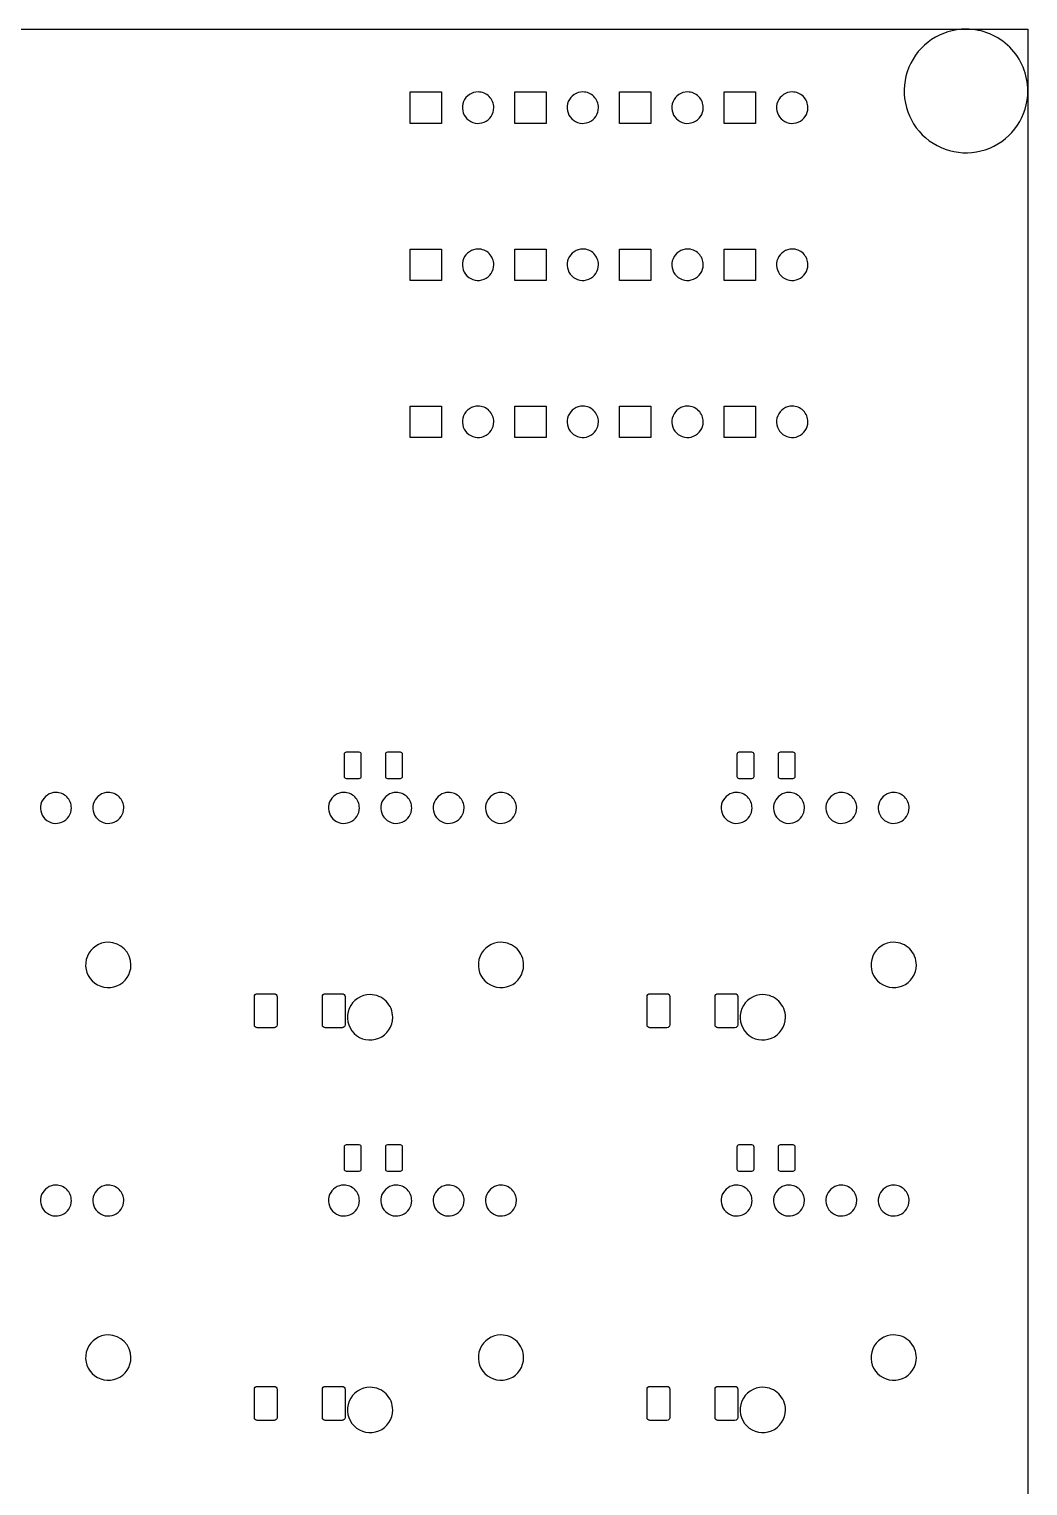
# Model space of a CAD drawing. Extents: x 0 to 449, y -141 to 0.
# Drawn here: x 400.8 to 449.3, y -70.7 to 0 of the extents above; entities that cross this region are included whole.
import ezdxf

# ---------------------------------------------------------------- set-up
doc = ezdxf.new("R2010")
doc.units = 0
doc.layers.get('0').update_dxf_attribs({"linetype": 'CONTINUOUS'})

msp = doc.modelspace()

# ---------------------------------------------------------------- linework, layer by layer
at = {"color": 7}
for p, q in [((0.024995, -0.024469), (449.28762, -0.024469)), ((446.28762, -0.024469), (446.28762, -0.024469)), ((449.28762, -0.024469), (449.28762, -133.374466)), ((419.31562, -4.596468), (419.31562, -3.07247)), ((419.31562, -3.07247), (420.83962, -3.07247)), ((420.83962, -3.07247), (420.83962, -4.596468)), ((422.617604, -3.072469), (422.617604, -3.072469)), ((424.39562, -4.596468), (424.39562, -3.07247)), ((424.39562, -3.07247), (425.91962, -3.07247)), ((425.91962, -3.07247), (425.91962, -4.596468)), ((427.697604, -3.072469), (427.697604, -3.072469)), ((429.47562, -4.596468), (429.47562, -3.07247)), ((429.47562, -3.07247), (430.99962, -3.07247)), ((430.99962, -3.07247), (430.99962, -4.596468)), ((432.777604, -3.072469), (432.777604, -3.072469)), ((434.55562, -4.596468), (434.55562, -3.07247)), ((434.55562, -3.07247), (436.07962, -3.07247)), ((436.07962, -3.07247), (436.07962, -4.596468)), ((437.857604, -3.072469), (437.857604, -3.072469)), ((420.83962, -4.596468), (419.31562, -4.596468)), ((425.91962, -4.596468), (424.39562, -4.596468)), ((430.99962, -4.596468), (429.47562, -4.596468)), ((436.07962, -4.596468), (434.55562, -4.596468)), ((419.31562, -12.216468), (419.31562, -10.69247)), ((419.31562, -10.69247), (420.83962, -10.69247)), ((420.83962, -10.69247), (420.83962, -12.216468)), ((422.617604, -10.69247), (422.617604, -10.69247)), ((424.39562, -12.216468), (424.39562, -10.69247)), ((424.39562, -10.69247), (425.91962, -10.69247)), ((425.91962, -10.69247), (425.91962, -12.216468)), ((427.697604, -10.69247), (427.697604, -10.69247)), ((429.47562, -12.216468), (429.47562, -10.69247)), ((429.47562, -10.69247), (430.99962, -10.69247)), ((430.99962, -10.69247), (430.99962, -12.216468)), ((432.777604, -10.69247), (432.777604, -10.69247)), ((434.55562, -12.216468), (434.55562, -10.69247)), ((434.55562, -10.69247), (436.07962, -10.69247)), ((436.07962, -10.69247), (436.07962, -12.216468)), ((437.857604, -10.69247), (437.857604, -10.69247)), ((420.83962, -12.216468), (419.31562, -12.216468)), ((425.91962, -12.216468), (424.39562, -12.216468)), ((430.99962, -12.216468), (429.47562, -12.216468)), ((436.07962, -12.216468), (434.55562, -12.216468)), ((419.31562, -19.836468), (419.31562, -18.31247)), ((419.31562, -18.31247), (420.83962, -18.31247)), ((420.83962, -18.31247), (420.83962, -19.836468)), ((422.617604, -18.31247), (422.617604, -18.31247)), ((424.39562, -19.836468), (424.39562, -18.31247)), ((424.39562, -18.31247), (425.91962, -18.31247)), ((425.91962, -18.31247), (425.91962, -19.836468)), ((427.697604, -18.31247), (427.697604, -18.31247)), ((429.47562, -19.836468), (429.47562, -18.31247)), ((429.47562, -18.31247), (430.99962, -18.31247)), ((430.99962, -18.31247), (430.99962, -19.836468)), ((432.777604, -18.31247), (432.777604, -18.31247)), ((434.55562, -19.836468), (434.55562, -18.31247)), ((434.55562, -18.31247), (436.07962, -18.31247)), ((436.07962, -18.31247), (436.07962, -19.836468)), ((437.857604, -18.31247), (437.857604, -18.31247)), ((420.83962, -19.836468), (419.31562, -19.836468)), ((425.91962, -19.836468), (424.39562, -19.836468)), ((430.99962, -19.836468), (429.47562, -19.836468)), ((436.07962, -19.836468), (434.55562, -19.836468)), ((416.13749, -35.193219), (416.14511, -35.154951)), ((416.13749, -36.293219), (416.13749, -35.193219)), ((416.14511, -35.154951), (416.16678, -35.122508)), ((416.16678, -35.122508), (416.19923, -35.100831)), ((416.19923, -35.100831), (416.23749, -35.093219)), ((416.23749, -35.093219), (416.83749, -35.093219)), ((416.83749, -35.093219), (416.87576, -35.100831)), ((416.87576, -35.100831), (416.90821, -35.122508)), ((416.90821, -35.122508), (416.92988, -35.154951)), ((416.92988, -35.154951), (416.93749, -35.193219)), ((416.93749, -35.193219), (416.93749, -36.293219)), ((418.1375, -35.193219), (418.14511, -35.154951)), ((418.1375, -36.293219), (418.1375, -35.193219)), ((418.14511, -35.154951), (418.16679, -35.122508)), ((418.16679, -35.122508), (418.19923, -35.100831)), ((418.19923, -35.100831), (418.2375, -35.093219)), ((418.2375, -35.093219), (418.8375, -35.093219)), ((418.8375, -35.093219), (418.87576, -35.100831)), ((418.87576, -35.100831), (418.90821, -35.122508)), ((418.90821, -35.122508), (418.92988, -35.154951)), ((418.92988, -35.154951), (418.9375, -35.193219)), ((418.9375, -35.193219), (418.9375, -36.293219)), ((435.18749, -35.193219), (435.19511, -35.154951)), ((435.18749, -36.293219), (435.18749, -35.193219)), ((435.19511, -35.154951), (435.21678, -35.122508)), ((435.21678, -35.122508), (435.24923, -35.100831)), ((435.24923, -35.100831), (435.28749, -35.093219)), ((435.28749, -35.093219), (435.88749, -35.093219)), ((435.88749, -35.093219), (435.92576, -35.100831)), ((435.92576, -35.100831), (435.95821, -35.122508)), ((435.95821, -35.122508), (435.97988, -35.154951)), ((435.97988, -35.154951), (435.98749, -35.193219)), ((435.98749, -35.193219), (435.98749, -36.293219)), ((437.1875, -35.193219), (437.19511, -35.154951)), ((437.1875, -36.293219), (437.1875, -35.193219)), ((437.19511, -35.154951), (437.21679, -35.122508)), ((437.21679, -35.122508), (437.24923, -35.100831)), ((437.24923, -35.100831), (437.2875, -35.093219)), ((437.2875, -35.093219), (437.8875, -35.093219)), ((437.8875, -35.093219), (437.92576, -35.100831)), ((437.92576, -35.100831), (437.95821, -35.122508)), ((437.95821, -35.122508), (437.97988, -35.154951)), ((437.97988, -35.154951), (437.9875, -35.193219)), ((437.9875, -35.193219), (437.9875, -36.293219)), ((416.14511, -36.331487), (416.13749, -36.293219)), ((416.16678, -36.36393), (416.14511, -36.331487)), ((416.19923, -36.385607), (416.16678, -36.36393)), ((416.23749, -36.393219), (416.19923, -36.385607)), ((416.83749, -36.393219), (416.23749, -36.393219)), ((416.87576, -36.385607), (416.83749, -36.393219)), ((416.90821, -36.36393), (416.87576, -36.385607)), ((416.92988, -36.331487), (416.90821, -36.36393)), ((416.93749, -36.293219), (416.92988, -36.331487)), ((418.14511, -36.331487), (418.1375, -36.293219)), ((418.16679, -36.36393), (418.14511, -36.331487)), ((418.19923, -36.385607), (418.16679, -36.36393)), ((418.2375, -36.393219), (418.19923, -36.385607)), ((418.8375, -36.393219), (418.2375, -36.393219)), ((418.87576, -36.385607), (418.8375, -36.393219)), ((418.90821, -36.36393), (418.87576, -36.385607)), ((418.92988, -36.331487), (418.90821, -36.36393)), ((418.9375, -36.293219), (418.92988, -36.331487)), ((435.19511, -36.331487), (435.18749, -36.293219)), ((435.21678, -36.36393), (435.19511, -36.331487)), ((435.24923, -36.385607), (435.21678, -36.36393)), ((435.28749, -36.393219), (435.24923, -36.385607)), ((435.88749, -36.393219), (435.28749, -36.393219)), ((435.92576, -36.385607), (435.88749, -36.393219)), ((435.95821, -36.36393), (435.92576, -36.385607)), ((435.97988, -36.331487), (435.95821, -36.36393)), ((435.98749, -36.293219), (435.97988, -36.331487)), ((437.19511, -36.331487), (437.1875, -36.293219)), ((437.21679, -36.36393), (437.19511, -36.331487)), ((437.24923, -36.385607), (437.21679, -36.36393)), ((437.2875, -36.393219), (437.24923, -36.385607)), ((437.8875, -36.393219), (437.2875, -36.393219)), ((437.92576, -36.385607), (437.8875, -36.393219)), ((437.95821, -36.36393), (437.92576, -36.385607)), ((437.97988, -36.331487), (437.95821, -36.36393)), ((437.9875, -36.293219), (437.97988, -36.331487)), ((402.138756, -37.05697), (402.138756, -37.05697)), ((404.678756, -37.05697), (404.678756, -37.05697)), ((416.10874, -37.05697), (416.10874, -37.05697)), ((418.64874, -37.05697), (418.64874, -37.05697)), ((421.18874, -37.05697), (421.18874, -37.05697)), ((423.72874, -37.05697), (423.72874, -37.05697)), ((435.158756, -37.05697), (435.158756, -37.05697)), ((437.698756, -37.05697), (437.698756, -37.05697)), ((440.238756, -37.05697), (440.238756, -37.05697)), ((442.778756, -37.05697), (442.778756, -37.05697)), ((404.678756, -44.32697), (404.678756, -44.32697)), ((423.72874, -44.32697), (423.72874, -44.32697)), ((442.778756, -44.32697), (442.778756, -44.32697)), ((411.76562, -46.961969), (411.77609, -46.90935)), ((411.76562, -48.336969), (411.76562, -46.961969)), ((411.77609, -46.90935), (411.80589, -46.864742)), ((411.80589, -46.864742), (411.8505, -46.834936)), ((411.8505, -46.834936), (411.90312, -46.824469)), ((411.90312, -46.824469), (412.72812, -46.824469)), ((412.72812, -46.824469), (412.78074, -46.834936)), ((412.78074, -46.834936), (412.82535, -46.864742)), ((412.82535, -46.864742), (412.85515, -46.90935)), ((412.85515, -46.90935), (412.86562, -46.961969)), ((412.86562, -46.961969), (412.86562, -48.336969)), ((415.06562, -46.961969), (415.07609, -46.90935)), ((415.06562, -48.336969), (415.06562, -46.961969)), ((415.07609, -46.90935), (415.10589, -46.864742)), ((415.10589, -46.864742), (415.1505, -46.834936)), ((415.1505, -46.834936), (415.20312, -46.824469)), ((415.20312, -46.824469), (416.02812, -46.824469)), ((416.02812, -46.824469), (416.08074, -46.834936)), ((416.08074, -46.834936), (416.12535, -46.864742)), ((416.12535, -46.864742), (416.15515, -46.90935)), ((416.15515, -46.90935), (416.16562, -46.961969)), ((416.16562, -46.961969), (416.16562, -48.336969)), ((417.378756, -46.86697), (417.378756, -46.86697)), ((430.81562, -46.961969), (430.82609, -46.90935)), ((430.81562, -48.336969), (430.81562, -46.961969)), ((430.82609, -46.90935), (430.85589, -46.864742)), ((430.85589, -46.864742), (430.9005, -46.834936)), ((430.9005, -46.834936), (430.95312, -46.824469)), ((430.95312, -46.824469), (431.77812, -46.824469)), ((431.77812, -46.824469), (431.83074, -46.834936)), ((431.83074, -46.834936), (431.87535, -46.864742)), ((431.87535, -46.864742), (431.90515, -46.90935)), ((431.90515, -46.90935), (431.91562, -46.961969)), ((431.91562, -46.961969), (431.91562, -48.336969)), ((434.11562, -46.961969), (434.12609, -46.90935)), ((434.11562, -48.336969), (434.11562, -46.961969)), ((434.12609, -46.90935), (434.15589, -46.864742)), ((434.15589, -46.864742), (434.2005, -46.834936)), ((434.2005, -46.834936), (434.25312, -46.824469)), ((434.25312, -46.824469), (435.07812, -46.824469)), ((435.07812, -46.824469), (435.13074, -46.834936)), ((435.13074, -46.834936), (435.17535, -46.864742)), ((435.17535, -46.864742), (435.20515, -46.90935)), ((435.20515, -46.90935), (435.21562, -46.961969)), ((435.21562, -46.961969), (435.21562, -48.336969)), ((436.42874, -46.86697), (436.42874, -46.86697)), ((411.77609, -48.389588), (411.76562, -48.336969)), ((411.80589, -48.434196), (411.77609, -48.389588)), ((411.8505, -48.464002), (411.80589, -48.434196)), ((411.90312, -48.474469), (411.8505, -48.464002)), ((412.72812, -48.474469), (411.90312, -48.474469)), ((412.78074, -48.464002), (412.72812, -48.474469)), ((412.82535, -48.434196), (412.78074, -48.464002)), ((412.85515, -48.389588), (412.82535, -48.434196)), ((412.86562, -48.336969), (412.85515, -48.389588)), ((415.07609, -48.389588), (415.06562, -48.336969)), ((415.10589, -48.434196), (415.07609, -48.389588)), ((415.1505, -48.464002), (415.10589, -48.434196)), ((415.20312, -48.474469), (415.1505, -48.464002)), ((416.02812, -48.474469), (415.20312, -48.474469)), ((416.08074, -48.464002), (416.02812, -48.474469)), ((416.12535, -48.434196), (416.08074, -48.464002)), ((416.15515, -48.389588), (416.12535, -48.434196)), ((416.16562, -48.336969), (416.15515, -48.389588)), ((430.82609, -48.389588), (430.81562, -48.336969)), ((430.85589, -48.434196), (430.82609, -48.389588)), ((430.9005, -48.464002), (430.85589, -48.434196)), ((430.95312, -48.474469), (430.9005, -48.464002)), ((431.77812, -48.474469), (430.95312, -48.474469)), ((431.83074, -48.464002), (431.77812, -48.474469)), ((431.87535, -48.434196), (431.83074, -48.464002)), ((431.90515, -48.389588), (431.87535, -48.434196)), ((431.91562, -48.336969), (431.90515, -48.389588)), ((434.12609, -48.389588), (434.11562, -48.336969)), ((434.15589, -48.434196), (434.12609, -48.389588)), ((434.2005, -48.464002), (434.15589, -48.434196)), ((434.25312, -48.474469), (434.2005, -48.464002)), ((435.07812, -48.474469), (434.25312, -48.474469)), ((435.13074, -48.464002), (435.07812, -48.474469)), ((435.17535, -48.434196), (435.13074, -48.464002)), ((435.20515, -48.389588), (435.17535, -48.434196)), ((435.21562, -48.336969), (435.20515, -48.389588)), ((416.13749, -54.243219), (416.14511, -54.204951)), ((416.13749, -55.343219), (416.13749, -54.243219)), ((416.14511, -54.204951), (416.16678, -54.172508)), ((416.16678, -54.172508), (416.19923, -54.150831)), ((416.19923, -54.150831), (416.23749, -54.143219)), ((416.23749, -54.143219), (416.83749, -54.143219)), ((416.83749, -54.143219), (416.87576, -54.150831)), ((416.87576, -54.150831), (416.90821, -54.172508)), ((416.90821, -54.172508), (416.92988, -54.204951)), ((416.92988, -54.204951), (416.93749, -54.243219)), ((416.93749, -54.243219), (416.93749, -55.343219)), ((418.1375, -54.243219), (418.14511, -54.204951)), ((418.1375, -55.343219), (418.1375, -54.243219)), ((418.14511, -54.204951), (418.16679, -54.172508)), ((418.16679, -54.172508), (418.19923, -54.150831)), ((418.19923, -54.150831), (418.2375, -54.143219)), ((418.2375, -54.143219), (418.8375, -54.143219)), ((418.8375, -54.143219), (418.87576, -54.150831)), ((418.87576, -54.150831), (418.90821, -54.172508)), ((418.90821, -54.172508), (418.92988, -54.204951)), ((418.92988, -54.204951), (418.9375, -54.243219)), ((418.9375, -54.243219), (418.9375, -55.343219)), ((435.18749, -54.243219), (435.19511, -54.204951)), ((435.18749, -55.343219), (435.18749, -54.243219)), ((435.19511, -54.204951), (435.21678, -54.172508)), ((435.21678, -54.172508), (435.24923, -54.150831)), ((435.24923, -54.150831), (435.28749, -54.143219)), ((435.28749, -54.143219), (435.88749, -54.143219)), ((435.88749, -54.143219), (435.92576, -54.150831)), ((435.92576, -54.150831), (435.95821, -54.172508)), ((435.95821, -54.172508), (435.97988, -54.204951)), ((435.97988, -54.204951), (435.98749, -54.243219)), ((435.98749, -54.243219), (435.98749, -55.343219)), ((437.1875, -54.243219), (437.19511, -54.204951)), ((437.1875, -55.343219), (437.1875, -54.243219)), ((437.19511, -54.204951), (437.21679, -54.172508)), ((437.21679, -54.172508), (437.24923, -54.150831)), ((437.24923, -54.150831), (437.2875, -54.143219)), ((437.2875, -54.143219), (437.8875, -54.143219)), ((437.8875, -54.143219), (437.92576, -54.150831)), ((437.92576, -54.150831), (437.95821, -54.172508)), ((437.95821, -54.172508), (437.97988, -54.204951)), ((437.97988, -54.204951), (437.9875, -54.243219)), ((437.9875, -54.243219), (437.9875, -55.343219)), ((416.14511, -55.381487), (416.13749, -55.343219)), ((416.16678, -55.41393), (416.14511, -55.381487)), ((416.19923, -55.435607), (416.16678, -55.41393)), ((416.23749, -55.443219), (416.19923, -55.435607)), ((416.83749, -55.443219), (416.23749, -55.443219)), ((416.87576, -55.435607), (416.83749, -55.443219)), ((416.90821, -55.41393), (416.87576, -55.435607)), ((416.92988, -55.381487), (416.90821, -55.41393)), ((416.93749, -55.343219), (416.92988, -55.381487)), ((418.14511, -55.381487), (418.1375, -55.343219)), ((418.16679, -55.41393), (418.14511, -55.381487)), ((418.19923, -55.435607), (418.16679, -55.41393)), ((418.2375, -55.443219), (418.19923, -55.435607)), ((418.8375, -55.443219), (418.2375, -55.443219)), ((418.87576, -55.435607), (418.8375, -55.443219)), ((418.90821, -55.41393), (418.87576, -55.435607)), ((418.92988, -55.381487), (418.90821, -55.41393)), ((418.9375, -55.343219), (418.92988, -55.381487)), ((435.19511, -55.381487), (435.18749, -55.343219)), ((435.21678, -55.41393), (435.19511, -55.381487)), ((435.24923, -55.435607), (435.21678, -55.41393)), ((435.28749, -55.443219), (435.24923, -55.435607)), ((435.88749, -55.443219), (435.28749, -55.443219)), ((435.92576, -55.435607), (435.88749, -55.443219)), ((435.95821, -55.41393), (435.92576, -55.435607)), ((435.97988, -55.381487), (435.95821, -55.41393)), ((435.98749, -55.343219), (435.97988, -55.381487)), ((437.19511, -55.381487), (437.1875, -55.343219)), ((437.21679, -55.41393), (437.19511, -55.381487)), ((437.24923, -55.435607), (437.21679, -55.41393)), ((437.2875, -55.443219), (437.24923, -55.435607)), ((437.8875, -55.443219), (437.2875, -55.443219)), ((437.92576, -55.435607), (437.8875, -55.443219)), ((437.95821, -55.41393), (437.92576, -55.435607)), ((437.97988, -55.381487), (437.95821, -55.41393)), ((437.9875, -55.343219), (437.97988, -55.381487)), ((402.138756, -56.10697), (402.138756, -56.10697)), ((404.678756, -56.10697), (404.678756, -56.10697)), ((416.10874, -56.10697), (416.10874, -56.10697)), ((418.64874, -56.10697), (418.64874, -56.10697)), ((421.18874, -56.10697), (421.18874, -56.10697)), ((423.72874, -56.10697), (423.72874, -56.10697)), ((435.158756, -56.10697), (435.158756, -56.10697)), ((437.698756, -56.10697), (437.698756, -56.10697)), ((440.238756, -56.10697), (440.238756, -56.10697)), ((442.778756, -56.10697), (442.778756, -56.10697)), ((404.678756, -63.376966), (404.678756, -63.376966)), ((423.72874, -63.376966), (423.72874, -63.376966)), ((442.778756, -63.376966), (442.778756, -63.376966)), ((411.76562, -66.011969), (411.77609, -65.95935)), ((411.76562, -67.386969), (411.76562, -66.011969)), ((411.77609, -65.95935), (411.80589, -65.914742)), ((411.80589, -65.914742), (411.8505, -65.884936)), ((411.8505, -65.884936), (411.90312, -65.874469)), ((411.90312, -65.874469), (412.72812, -65.874469)), ((412.72812, -65.874469), (412.78074, -65.884936)), ((412.78074, -65.884936), (412.82535, -65.914742)), ((412.82535, -65.914742), (412.85515, -65.95935)), ((412.85515, -65.95935), (412.86562, -66.011969)), ((412.86562, -66.011969), (412.86562, -67.386969)), ((415.06562, -66.011969), (415.07609, -65.95935)), ((415.06562, -67.386969), (415.06562, -66.011969)), ((415.07609, -65.95935), (415.10589, -65.914742)), ((415.10589, -65.914742), (415.1505, -65.884936)), ((415.1505, -65.884936), (415.20312, -65.874469)), ((415.20312, -65.874469), (416.02812, -65.874469)), ((416.02812, -65.874469), (416.08074, -65.884936)), ((416.08074, -65.884936), (416.12535, -65.914742)), ((416.12535, -65.914742), (416.15515, -65.95935)), ((416.15515, -65.95935), (416.16562, -66.011969)), ((416.16562, -66.011969), (416.16562, -67.386969)), ((417.378756, -65.916966), (417.378756, -65.916966)), ((430.81562, -66.011969), (430.82609, -65.95935)), ((430.81562, -67.386969), (430.81562, -66.011969)), ((430.82609, -65.95935), (430.85589, -65.914742)), ((430.85589, -65.914742), (430.9005, -65.884936)), ((430.9005, -65.884936), (430.95312, -65.874469)), ((430.95312, -65.874469), (431.77812, -65.874469)), ((431.77812, -65.874469), (431.83074, -65.884936)), ((431.83074, -65.884936), (431.87535, -65.914742)), ((431.87535, -65.914742), (431.90515, -65.95935)), ((431.90515, -65.95935), (431.91562, -66.011969)), ((431.91562, -66.011969), (431.91562, -67.386969)), ((434.11562, -66.011969), (434.12609, -65.95935)), ((434.11562, -67.386969), (434.11562, -66.011969)), ((434.12609, -65.95935), (434.15589, -65.914742)), ((434.15589, -65.914742), (434.2005, -65.884936)), ((434.2005, -65.884936), (434.25312, -65.874469)), ((434.25312, -65.874469), (435.07812, -65.874469)), ((435.07812, -65.874469), (435.13074, -65.884936)), ((435.13074, -65.884936), (435.17535, -65.914742)), ((435.17535, -65.914742), (435.20515, -65.95935)), ((435.20515, -65.95935), (435.21562, -66.011969)), ((435.21562, -66.011969), (435.21562, -67.386969)), ((436.42874, -65.916966), (436.42874, -65.916966)), ((411.77609, -67.439588), (411.76562, -67.386969)), ((411.80589, -67.484196), (411.77609, -67.439588)), ((411.8505, -67.514002), (411.80589, -67.484196)), ((411.90312, -67.524469), (411.8505, -67.514002)), ((412.72812, -67.524469), (411.90312, -67.524469)), ((412.78074, -67.514002), (412.72812, -67.524469)), ((412.82535, -67.484196), (412.78074, -67.514002)), ((412.85515, -67.439588), (412.82535, -67.484196)), ((412.86562, -67.386969), (412.85515, -67.439588)), ((415.07609, -67.439588), (415.06562, -67.386969)), ((415.10589, -67.484196), (415.07609, -67.439588)), ((415.1505, -67.514002), (415.10589, -67.484196)), ((415.20312, -67.524469), (415.1505, -67.514002)), ((416.02812, -67.524469), (415.20312, -67.524469)), ((416.08074, -67.514002), (416.02812, -67.524469)), ((416.12535, -67.484196), (416.08074, -67.514002)), ((416.15515, -67.439588), (416.12535, -67.484196)), ((416.16562, -67.386969), (416.15515, -67.439588)), ((430.82609, -67.439588), (430.81562, -67.386969)), ((430.85589, -67.484196), (430.82609, -67.439588)), ((430.9005, -67.514002), (430.85589, -67.484196)), ((430.95312, -67.524469), (430.9005, -67.514002)), ((431.77812, -67.524469), (430.95312, -67.524469)), ((431.83074, -67.514002), (431.77812, -67.524469)), ((431.87535, -67.484196), (431.83074, -67.514002)), ((431.90515, -67.439588), (431.87535, -67.484196)), ((431.91562, -67.386969), (431.90515, -67.439588)), ((434.12609, -67.439588), (434.11562, -67.386969)), ((434.15589, -67.484196), (434.12609, -67.439588)), ((434.2005, -67.514002), (434.15589, -67.484196)), ((434.25312, -67.524469), (434.2005, -67.514002)), ((435.07812, -67.524469), (434.25312, -67.524469)), ((435.13074, -67.514002), (435.07812, -67.524469)), ((435.17535, -67.484196), (435.13074, -67.514002)), ((435.20515, -67.439588), (435.17535, -67.484196)), ((435.21562, -67.386969), (435.20515, -67.439588))]:
    msp.add_line(p, q, dxfattribs=at)
for points in [[(446.28762, -0.024469), (445.074233, -0.024469), (443.980324, -0.755395), (443.515981, -1.876418)], [(448.40894, -0.903148), (447.846331, -0.340539), (447.083269, -0.024469), (446.28762, -0.024469)], [(449.28762, -3.024469), (449.28762, -2.228819), (448.971549, -1.465757), (448.40894, -0.903148)], [(443.515981, -1.876418), (443.051638, -2.997441), (443.308306, -4.287795), (444.1663, -5.145789)], [(422.617604, -3.072469), (422.309404, -3.072469), (422.031551, -3.258124), (421.913608, -3.542864)], [(423.156419, -3.295653), (423.013517, -3.15275), (422.819699, -3.072469), (422.617604, -3.072469)], [(423.379604, -3.834469), (423.379604, -3.632374), (423.299322, -3.438556), (423.156419, -3.295653)], [(427.697604, -3.072469), (427.389404, -3.072469), (427.111551, -3.258124), (426.993608, -3.542864)], [(428.236419, -3.295653), (428.093517, -3.15275), (427.899699, -3.072469), (427.697604, -3.072469)], [(428.459604, -3.834469), (428.459604, -3.632374), (428.379322, -3.438556), (428.236419, -3.295653)], [(432.777604, -3.072469), (432.469404, -3.072469), (432.191551, -3.258124), (432.073608, -3.542864)], [(433.316419, -3.295653), (433.173517, -3.15275), (432.979699, -3.072469), (432.777604, -3.072469)], [(433.539604, -3.834469), (433.539604, -3.632374), (433.459322, -3.438556), (433.316419, -3.295653)], [(437.857604, -3.072469), (437.549404, -3.072469), (437.271551, -3.258124), (437.153608, -3.542864)], [(438.396419, -3.295653), (438.253517, -3.15275), (438.059699, -3.072469), (437.857604, -3.072469)], [(438.619604, -3.834469), (438.619604, -3.632374), (438.539322, -3.438556), (438.396419, -3.295653)], [(447.43567, -5.796107), (448.556693, -5.331764), (449.28762, -4.237855), (449.28762, -3.024469)], [(421.913608, -3.542864), (421.795665, -3.827604), (421.860858, -4.155353), (422.078789, -4.373284)], [(422.909209, -4.538465), (423.193949, -4.420522), (423.379604, -4.142669), (423.379604, -3.834469)], [(426.993608, -3.542864), (426.875665, -3.827604), (426.940858, -4.155353), (427.158789, -4.373284)], [(427.989209, -4.538465), (428.273949, -4.420522), (428.459604, -4.142669), (428.459604, -3.834469)], [(432.073608, -3.542864), (431.955665, -3.827604), (432.020858, -4.155353), (432.238789, -4.373284)], [(433.069209, -4.538465), (433.353949, -4.420522), (433.539604, -4.142669), (433.539604, -3.834469)], [(437.153608, -3.542864), (437.035665, -3.827604), (437.100858, -4.155353), (437.318789, -4.373284)], [(438.149209, -4.538465), (438.433949, -4.420522), (438.619604, -4.142669), (438.619604, -3.834469)], [(422.078789, -4.373284), (422.296719, -4.591214), (422.624469, -4.656408), (422.909209, -4.538465)], [(427.158789, -4.373284), (427.376719, -4.591214), (427.704469, -4.656408), (427.989209, -4.538465)], [(432.238789, -4.373284), (432.456719, -4.591214), (432.784469, -4.656408), (433.069209, -4.538465)], [(437.318789, -4.373284), (437.536719, -4.591214), (437.864469, -4.656408), (438.149209, -4.538465)], [(444.1663, -5.145789), (445.024294, -6.003783), (446.314647, -6.26045), (447.43567, -5.796107)], [(421.913608, -11.162865), (421.795665, -11.447605), (421.860858, -11.775354), (422.078789, -11.993285)], [(422.617604, -10.69247), (422.309404, -10.69247), (422.031551, -10.878125), (421.913608, -11.162865)], [(423.156419, -10.915654), (423.013517, -10.772751), (422.819699, -10.69247), (422.617604, -10.69247)], [(423.379604, -11.45447), (423.379604, -11.252375), (423.299322, -11.058557), (423.156419, -10.915654)], [(426.993608, -11.162865), (426.875665, -11.447605), (426.940858, -11.775354), (427.158789, -11.993285)], [(427.697604, -10.69247), (427.389404, -10.69247), (427.111551, -10.878125), (426.993608, -11.162865)], [(428.236419, -10.915654), (428.093517, -10.772751), (427.899699, -10.69247), (427.697604, -10.69247)], [(428.459604, -11.45447), (428.459604, -11.252375), (428.379322, -11.058557), (428.236419, -10.915654)], [(432.073608, -11.162865), (431.955665, -11.447605), (432.020858, -11.775354), (432.238789, -11.993285)], [(432.777604, -10.69247), (432.469404, -10.69247), (432.191551, -10.878125), (432.073608, -11.162865)], [(433.316419, -10.915654), (433.173517, -10.772751), (432.979699, -10.69247), (432.777604, -10.69247)], [(433.539604, -11.45447), (433.539604, -11.252375), (433.459322, -11.058557), (433.316419, -10.915654)], [(437.153608, -11.162865), (437.035665, -11.447605), (437.100858, -11.775354), (437.318789, -11.993285)], [(437.857604, -10.69247), (437.549404, -10.69247), (437.271551, -10.878125), (437.153608, -11.162865)], [(438.396419, -10.915654), (438.253517, -10.772751), (438.059699, -10.69247), (437.857604, -10.69247)], [(438.619604, -11.45447), (438.619604, -11.252375), (438.539322, -11.058557), (438.396419, -10.915654)], [(422.078789, -11.993285), (422.296719, -12.211215), (422.624469, -12.276409), (422.909209, -12.158466)], [(422.909209, -12.158466), (423.193949, -12.040523), (423.379604, -11.76267), (423.379604, -11.45447)], [(427.158789, -11.993285), (427.376719, -12.211215), (427.704469, -12.276409), (427.989209, -12.158466)], [(427.989209, -12.158466), (428.273949, -12.040523), (428.459604, -11.76267), (428.459604, -11.45447)], [(432.238789, -11.993285), (432.456719, -12.211215), (432.784469, -12.276409), (433.069209, -12.158466)], [(433.069209, -12.158466), (433.353949, -12.040523), (433.539604, -11.76267), (433.539604, -11.45447)], [(437.318789, -11.993285), (437.536719, -12.211215), (437.864469, -12.276409), (438.149209, -12.158466)], [(438.149209, -12.158466), (438.433949, -12.040523), (438.619604, -11.76267), (438.619604, -11.45447)], [(422.617604, -18.31247), (422.309404, -18.31247), (422.031551, -18.498125), (421.913608, -18.782865)], [(423.156419, -18.535654), (423.013517, -18.392751), (422.819699, -18.31247), (422.617604, -18.31247)], [(427.697604, -18.31247), (427.389404, -18.31247), (427.111551, -18.498125), (426.993608, -18.782865)], [(428.236419, -18.535654), (428.093517, -18.392751), (427.899699, -18.31247), (427.697604, -18.31247)], [(432.777604, -18.31247), (432.469404, -18.31247), (432.191551, -18.498125), (432.073608, -18.782865)], [(433.316419, -18.535654), (433.173517, -18.392751), (432.979699, -18.31247), (432.777604, -18.31247)], [(437.857604, -18.31247), (437.549404, -18.31247), (437.271551, -18.498125), (437.153608, -18.782865)], [(438.396419, -18.535654), (438.253517, -18.392751), (438.059699, -18.31247), (437.857604, -18.31247)], [(421.913608, -18.782865), (421.795665, -19.067605), (421.860858, -19.395354), (422.078789, -19.613285)], [(422.909209, -19.778466), (423.193949, -19.660523), (423.379604, -19.38267), (423.379604, -19.07447)], [(423.379604, -19.07447), (423.379604, -18.872375), (423.299322, -18.678557), (423.156419, -18.535654)], [(426.993608, -18.782865), (426.875665, -19.067605), (426.940858, -19.395354), (427.158789, -19.613285)], [(427.989209, -19.778466), (428.273949, -19.660523), (428.459604, -19.38267), (428.459604, -19.07447)], [(428.459604, -19.07447), (428.459604, -18.872375), (428.379322, -18.678557), (428.236419, -18.535654)], [(432.073608, -18.782865), (431.955665, -19.067605), (432.020858, -19.395354), (432.238789, -19.613285)], [(433.069209, -19.778466), (433.353949, -19.660523), (433.539604, -19.38267), (433.539604, -19.07447)], [(433.539604, -19.07447), (433.539604, -18.872375), (433.459322, -18.678557), (433.316419, -18.535654)], [(437.153608, -18.782865), (437.035665, -19.067605), (437.100858, -19.395354), (437.318789, -19.613285)], [(438.149209, -19.778466), (438.433949, -19.660523), (438.619604, -19.38267), (438.619604, -19.07447)], [(438.619604, -19.07447), (438.619604, -18.872375), (438.539322, -18.678557), (438.396419, -18.535654)], [(422.078789, -19.613285), (422.296719, -19.831215), (422.624469, -19.896409), (422.909209, -19.778466)], [(427.158789, -19.613285), (427.376719, -19.831215), (427.704469, -19.896409), (427.989209, -19.778466)], [(432.238789, -19.613285), (432.456719, -19.831215), (432.784469, -19.896409), (433.069209, -19.778466)], [(437.318789, -19.613285), (437.536719, -19.831215), (437.864469, -19.896409), (438.149209, -19.778466)], [(402.138756, -37.05697), (401.835409, -37.05697), (401.561932, -37.239701), (401.445846, -37.519957)], [(402.669086, -37.276639), (402.528434, -37.135987), (402.337668, -37.05697), (402.138756, -37.05697)], [(402.888756, -37.80697), (402.888756, -37.608057), (402.809738, -37.417292), (402.669086, -37.276639)], [(404.678756, -37.05697), (404.375409, -37.05697), (404.101932, -37.239701), (403.985846, -37.519957)], [(405.209086, -37.276639), (405.068434, -37.135987), (404.877668, -37.05697), (404.678756, -37.05697)], [(405.428756, -37.80697), (405.428756, -37.608057), (405.349738, -37.417292), (405.209086, -37.276639)], [(416.10874, -37.05697), (415.805393, -37.05697), (415.531916, -37.239701), (415.41583, -37.519957)], [(416.63907, -37.276639), (416.498418, -37.135987), (416.307652, -37.05697), (416.10874, -37.05697)], [(416.85874, -37.80697), (416.85874, -37.608057), (416.779722, -37.417292), (416.63907, -37.276639)], [(418.64874, -37.05697), (418.345393, -37.05697), (418.071916, -37.239701), (417.95583, -37.519957)], [(419.17907, -37.276639), (419.038418, -37.135987), (418.847652, -37.05697), (418.64874, -37.05697)], [(419.39874, -37.80697), (419.39874, -37.608057), (419.319722, -37.417292), (419.17907, -37.276639)], [(421.18874, -37.05697), (420.885393, -37.05697), (420.611916, -37.239701), (420.49583, -37.519957)], [(421.71907, -37.276639), (421.578418, -37.135987), (421.387652, -37.05697), (421.18874, -37.05697)], [(421.93874, -37.80697), (421.93874, -37.608057), (421.859722, -37.417292), (421.71907, -37.276639)], [(423.72874, -37.05697), (423.425393, -37.05697), (423.151916, -37.239701), (423.03583, -37.519957)], [(424.25907, -37.276639), (424.118418, -37.135987), (423.927652, -37.05697), (423.72874, -37.05697)], [(424.47874, -37.80697), (424.47874, -37.608057), (424.399722, -37.417292), (424.25907, -37.276639)], [(435.158756, -37.05697), (434.855409, -37.05697), (434.581932, -37.239701), (434.465846, -37.519957)], [(435.689086, -37.276639), (435.548434, -37.135987), (435.357668, -37.05697), (435.158756, -37.05697)], [(435.908756, -37.80697), (435.908756, -37.608057), (435.829738, -37.417292), (435.689086, -37.276639)], [(437.698756, -37.05697), (437.395409, -37.05697), (437.121932, -37.239701), (437.005846, -37.519957)], [(438.229086, -37.276639), (438.088434, -37.135987), (437.897668, -37.05697), (437.698756, -37.05697)], [(438.448756, -37.80697), (438.448756, -37.608057), (438.369738, -37.417292), (438.229086, -37.276639)], [(440.238756, -37.05697), (439.935409, -37.05697), (439.661932, -37.239701), (439.545846, -37.519957)], [(440.769086, -37.276639), (440.628434, -37.135987), (440.437668, -37.05697), (440.238756, -37.05697)], [(440.988756, -37.80697), (440.988756, -37.608057), (440.909738, -37.417292), (440.769086, -37.276639)], [(442.778756, -37.05697), (442.475409, -37.05697), (442.201932, -37.239701), (442.085846, -37.519957)], [(443.309086, -37.276639), (443.168434, -37.135987), (442.977668, -37.05697), (442.778756, -37.05697)], [(443.528756, -37.80697), (443.528756, -37.608057), (443.449738, -37.417292), (443.309086, -37.276639)], [(401.445846, -37.519957), (401.329761, -37.800213), (401.393927, -38.122801), (401.608426, -38.3373)], [(402.425769, -38.499879), (402.706024, -38.383793), (402.888756, -38.110316), (402.888756, -37.80697)], [(403.985846, -37.519957), (403.869761, -37.800213), (403.933927, -38.122801), (404.148426, -38.3373)], [(404.965769, -38.499879), (405.246024, -38.383793), (405.428756, -38.110316), (405.428756, -37.80697)], [(415.41583, -37.519957), (415.299745, -37.800213), (415.363911, -38.122801), (415.57841, -38.3373)], [(416.395753, -38.499879), (416.676008, -38.383793), (416.85874, -38.110316), (416.85874, -37.80697)], [(417.95583, -37.519957), (417.839745, -37.800213), (417.903911, -38.122801), (418.11841, -38.3373)], [(418.935753, -38.499879), (419.216008, -38.383793), (419.39874, -38.110316), (419.39874, -37.80697)], [(420.49583, -37.519957), (420.379745, -37.800213), (420.443911, -38.122801), (420.65841, -38.3373)], [(421.475753, -38.499879), (421.756008, -38.383793), (421.93874, -38.110316), (421.93874, -37.80697)], [(423.03583, -37.519957), (422.919745, -37.800213), (422.983911, -38.122801), (423.19841, -38.3373)], [(424.015753, -38.499879), (424.296008, -38.383793), (424.47874, -38.110316), (424.47874, -37.80697)], [(434.465846, -37.519957), (434.349761, -37.800213), (434.413927, -38.122801), (434.628426, -38.3373)], [(435.445769, -38.499879), (435.726024, -38.383793), (435.908756, -38.110316), (435.908756, -37.80697)], [(437.005846, -37.519957), (436.889761, -37.800213), (436.953927, -38.122801), (437.168426, -38.3373)], [(437.985769, -38.499879), (438.266024, -38.383793), (438.448756, -38.110316), (438.448756, -37.80697)], [(439.545846, -37.519957), (439.429761, -37.800213), (439.493927, -38.122801), (439.708426, -38.3373)], [(440.525769, -38.499879), (440.806024, -38.383793), (440.988756, -38.110316), (440.988756, -37.80697)], [(442.085846, -37.519957), (441.969761, -37.800213), (442.033927, -38.122801), (442.248426, -38.3373)], [(443.065769, -38.499879), (443.346024, -38.383793), (443.528756, -38.110316), (443.528756, -37.80697)], [(401.608426, -38.3373), (401.822924, -38.551798), (402.145513, -38.615965), (402.425769, -38.499879)], [(404.148426, -38.3373), (404.362924, -38.551798), (404.685513, -38.615965), (404.965769, -38.499879)], [(415.57841, -38.3373), (415.792908, -38.551798), (416.115497, -38.615965), (416.395753, -38.499879)], [(418.11841, -38.3373), (418.332908, -38.551798), (418.655497, -38.615965), (418.935753, -38.499879)], [(420.65841, -38.3373), (420.872908, -38.551798), (421.195497, -38.615965), (421.475753, -38.499879)], [(423.19841, -38.3373), (423.412908, -38.551798), (423.735497, -38.615965), (424.015753, -38.499879)], [(434.628426, -38.3373), (434.842924, -38.551798), (435.165513, -38.615965), (435.445769, -38.499879)], [(437.168426, -38.3373), (437.382924, -38.551798), (437.705513, -38.615965), (437.985769, -38.499879)], [(439.708426, -38.3373), (439.922924, -38.551798), (440.245513, -38.615965), (440.525769, -38.499879)], [(442.248426, -38.3373), (442.462924, -38.551798), (442.785513, -38.615965), (443.065769, -38.499879)], [(404.678756, -44.32697), (404.233848, -44.32697), (403.832748, -44.594976), (403.662489, -45.006018)], [(405.778756, -45.42697), (405.778756, -44.819456), (405.286269, -44.32697), (404.678756, -44.32697)], [(423.72874, -44.32697), (423.283832, -44.32697), (422.882732, -44.594976), (422.712473, -45.006018)], [(424.506557, -44.649152), (424.300267, -44.442862), (424.020478, -44.32697), (423.72874, -44.32697)], [(442.778756, -44.32697), (442.333848, -44.32697), (441.932748, -44.594976), (441.762489, -45.006018)], [(443.556573, -44.649152), (443.350283, -44.442862), (443.070494, -44.32697), (442.778756, -44.32697)], [(403.662489, -45.006018), (403.492229, -45.41706), (403.586341, -45.890189), (403.900939, -46.204787)], [(422.712473, -45.006018), (422.542213, -45.41706), (422.636325, -45.890189), (422.950923, -46.204787)], [(424.82874, -45.42697), (424.82874, -45.135231), (424.712847, -44.855442), (424.506557, -44.649152)], [(441.762489, -45.006018), (441.592229, -45.41706), (441.686341, -45.890189), (442.000939, -46.204787)], [(443.878756, -45.42697), (443.878756, -45.135231), (443.762863, -44.855442), (443.556573, -44.649152)], [(405.099708, -46.443237), (405.51075, -46.272978), (405.778756, -45.871878), (405.778756, -45.42697)], [(424.149692, -46.443237), (424.560734, -46.272978), (424.82874, -45.871878), (424.82874, -45.42697)], [(443.199708, -46.443237), (443.61075, -46.272978), (443.878756, -45.871878), (443.878756, -45.42697)], [(403.900939, -46.204787), (404.215536, -46.519385), (404.688666, -46.613496), (405.099708, -46.443237)], [(422.950923, -46.204787), (423.26552, -46.519385), (423.73865, -46.613496), (424.149692, -46.443237)], [(442.000939, -46.204787), (442.315536, -46.519385), (442.788666, -46.613496), (443.199708, -46.443237)], [(417.378756, -46.86697), (416.933848, -46.86697), (416.532748, -47.134976), (416.362489, -47.546018)], [(418.156573, -47.189152), (417.950283, -46.982862), (417.670494, -46.86697), (417.378756, -46.86697)], [(418.478756, -47.96697), (418.478756, -47.675231), (418.362863, -47.395442), (418.156573, -47.189152)], [(436.42874, -46.86697), (435.983832, -46.86697), (435.582732, -47.134976), (435.412473, -47.546018)], [(437.206557, -47.189152), (437.000267, -46.982862), (436.720478, -46.86697), (436.42874, -46.86697)], [(437.52874, -47.96697), (437.52874, -47.675231), (437.412847, -47.395442), (437.206557, -47.189152)], [(416.362489, -47.546018), (416.192229, -47.95706), (416.286341, -48.430189), (416.600939, -48.744787)], [(417.799708, -48.983237), (418.21075, -48.812978), (418.478756, -48.411878), (418.478756, -47.96697)], [(435.412473, -47.546018), (435.242213, -47.95706), (435.336325, -48.430189), (435.650923, -48.744787)], [(436.849692, -48.983237), (437.260734, -48.812978), (437.52874, -48.411878), (437.52874, -47.96697)], [(416.600939, -48.744787), (416.915536, -49.059385), (417.388666, -49.153496), (417.799708, -48.983237)], [(435.650923, -48.744787), (435.96552, -49.059385), (436.43865, -49.153496), (436.849692, -48.983237)], [(402.138756, -56.10697), (401.835409, -56.10697), (401.561932, -56.289701), (401.445846, -56.569957)], [(402.669086, -56.326639), (402.528434, -56.185987), (402.337668, -56.10697), (402.138756, -56.10697)], [(402.888756, -56.85697), (402.888756, -56.658057), (402.809738, -56.467292), (402.669086, -56.326639)], [(404.678756, -56.10697), (404.375409, -56.10697), (404.101932, -56.289701), (403.985846, -56.569957)], [(405.209086, -56.326639), (405.068434, -56.185987), (404.877668, -56.10697), (404.678756, -56.10697)], [(405.428756, -56.85697), (405.428756, -56.658057), (405.349738, -56.467292), (405.209086, -56.326639)], [(416.10874, -56.10697), (415.805393, -56.10697), (415.531916, -56.289701), (415.41583, -56.569957)], [(416.63907, -56.326639), (416.498418, -56.185987), (416.307652, -56.10697), (416.10874, -56.10697)], [(416.85874, -56.85697), (416.85874, -56.658057), (416.779722, -56.467292), (416.63907, -56.326639)], [(418.64874, -56.10697), (418.345393, -56.10697), (418.071916, -56.289701), (417.95583, -56.569957)], [(419.17907, -56.326639), (419.038418, -56.185987), (418.847652, -56.10697), (418.64874, -56.10697)], [(419.39874, -56.85697), (419.39874, -56.658057), (419.319722, -56.467292), (419.17907, -56.326639)], [(421.18874, -56.10697), (420.885393, -56.10697), (420.611916, -56.289701), (420.49583, -56.569957)], [(421.71907, -56.326639), (421.578418, -56.185987), (421.387652, -56.10697), (421.18874, -56.10697)], [(421.93874, -56.85697), (421.93874, -56.658057), (421.859722, -56.467292), (421.71907, -56.326639)], [(423.72874, -56.10697), (423.425393, -56.10697), (423.151916, -56.289701), (423.03583, -56.569957)], [(424.25907, -56.326639), (424.118418, -56.185987), (423.927652, -56.10697), (423.72874, -56.10697)], [(424.47874, -56.85697), (424.47874, -56.658057), (424.399722, -56.467292), (424.25907, -56.326639)], [(435.158756, -56.10697), (434.855409, -56.10697), (434.581932, -56.289701), (434.465846, -56.569957)], [(435.689086, -56.326639), (435.548434, -56.185987), (435.357668, -56.10697), (435.158756, -56.10697)], [(435.908756, -56.85697), (435.908756, -56.658057), (435.829738, -56.467292), (435.689086, -56.326639)], [(437.698756, -56.10697), (437.395409, -56.10697), (437.121932, -56.289701), (437.005846, -56.569957)], [(438.229086, -56.326639), (438.088434, -56.185987), (437.897668, -56.10697), (437.698756, -56.10697)], [(438.448756, -56.85697), (438.448756, -56.658057), (438.369738, -56.467292), (438.229086, -56.326639)], [(440.238756, -56.10697), (439.935409, -56.10697), (439.661932, -56.289701), (439.545846, -56.569957)], [(440.769086, -56.326639), (440.628434, -56.185987), (440.437668, -56.10697), (440.238756, -56.10697)], [(440.988756, -56.85697), (440.988756, -56.658057), (440.909738, -56.467292), (440.769086, -56.326639)], [(442.778756, -56.10697), (442.475409, -56.10697), (442.201932, -56.289701), (442.085846, -56.569957)], [(443.309086, -56.326639), (443.168434, -56.185987), (442.977668, -56.10697), (442.778756, -56.10697)], [(443.528756, -56.85697), (443.528756, -56.658057), (443.449738, -56.467292), (443.309086, -56.326639)], [(401.445846, -56.569957), (401.329761, -56.850213), (401.393927, -57.172801), (401.608426, -57.3873)], [(402.425769, -57.549879), (402.706024, -57.433793), (402.888756, -57.160316), (402.888756, -56.85697)], [(403.985846, -56.569957), (403.869761, -56.850213), (403.933927, -57.172801), (404.148426, -57.3873)], [(404.965769, -57.549879), (405.246024, -57.433793), (405.428756, -57.160316), (405.428756, -56.85697)], [(415.41583, -56.569957), (415.299745, -56.850213), (415.363911, -57.172801), (415.57841, -57.3873)], [(416.395753, -57.549879), (416.676008, -57.433793), (416.85874, -57.160316), (416.85874, -56.85697)], [(417.95583, -56.569957), (417.839745, -56.850213), (417.903911, -57.172801), (418.11841, -57.3873)], [(418.935753, -57.549879), (419.216008, -57.433793), (419.39874, -57.160316), (419.39874, -56.85697)], [(420.49583, -56.569957), (420.379745, -56.850213), (420.443911, -57.172801), (420.65841, -57.3873)], [(421.475753, -57.549879), (421.756008, -57.433793), (421.93874, -57.160316), (421.93874, -56.85697)], [(423.03583, -56.569957), (422.919745, -56.850213), (422.983911, -57.172801), (423.19841, -57.3873)], [(424.015753, -57.549879), (424.296008, -57.433793), (424.47874, -57.160316), (424.47874, -56.85697)], [(434.465846, -56.569957), (434.349761, -56.850213), (434.413927, -57.172801), (434.628426, -57.3873)], [(435.445769, -57.549879), (435.726024, -57.433793), (435.908756, -57.160316), (435.908756, -56.85697)], [(437.005846, -56.569957), (436.889761, -56.850213), (436.953927, -57.172801), (437.168426, -57.3873)], [(437.985769, -57.549879), (438.266024, -57.433793), (438.448756, -57.160316), (438.448756, -56.85697)], [(439.545846, -56.569957), (439.429761, -56.850213), (439.493927, -57.172801), (439.708426, -57.3873)], [(440.525769, -57.549879), (440.806024, -57.433793), (440.988756, -57.160316), (440.988756, -56.85697)], [(442.085846, -56.569957), (441.969761, -56.850213), (442.033927, -57.172801), (442.248426, -57.3873)], [(443.065769, -57.549879), (443.346024, -57.433793), (443.528756, -57.160316), (443.528756, -56.85697)], [(401.608426, -57.3873), (401.822924, -57.601798), (402.145513, -57.665965), (402.425769, -57.549879)], [(404.148426, -57.3873), (404.362924, -57.601798), (404.685513, -57.665965), (404.965769, -57.549879)], [(415.57841, -57.3873), (415.792908, -57.601798), (416.115497, -57.665965), (416.395753, -57.549879)], [(418.11841, -57.3873), (418.332908, -57.601798), (418.655497, -57.665965), (418.935753, -57.549879)], [(420.65841, -57.3873), (420.872908, -57.601798), (421.195497, -57.665965), (421.475753, -57.549879)], [(423.19841, -57.3873), (423.412908, -57.601798), (423.735497, -57.665965), (424.015753, -57.549879)], [(434.628426, -57.3873), (434.842924, -57.601798), (435.165513, -57.665965), (435.445769, -57.549879)], [(437.168426, -57.3873), (437.382924, -57.601798), (437.705513, -57.665965), (437.985769, -57.549879)], [(439.708426, -57.3873), (439.922924, -57.601798), (440.245513, -57.665965), (440.525769, -57.549879)], [(442.248426, -57.3873), (442.462924, -57.601798), (442.785513, -57.665965), (443.065769, -57.549879)], [(404.678756, -63.376966), (404.233848, -63.376966), (403.832748, -63.644972), (403.662489, -64.056014)], [(405.778756, -64.476966), (405.778756, -63.869452), (405.286269, -63.376966), (404.678756, -63.376966)], [(423.72874, -63.376966), (423.283832, -63.376966), (422.882732, -63.644972), (422.712473, -64.056014)], [(424.506557, -63.699148), (424.300267, -63.492858), (424.020478, -63.376966), (423.72874, -63.376966)], [(442.778756, -63.376966), (442.333848, -63.376966), (441.932748, -63.644972), (441.762489, -64.056014)], [(443.556573, -63.699148), (443.350283, -63.492858), (443.070494, -63.376966), (442.778756, -63.376966)], [(403.662489, -64.056014), (403.492229, -64.467056), (403.586341, -64.940185), (403.900939, -65.254783)], [(422.712473, -64.056014), (422.542213, -64.467056), (422.636325, -64.940185), (422.950923, -65.254783)], [(424.82874, -64.476966), (424.82874, -64.185227), (424.712847, -63.905438), (424.506557, -63.699148)], [(441.762489, -64.056014), (441.592229, -64.467056), (441.686341, -64.940185), (442.000939, -65.254783)], [(443.878756, -64.476966), (443.878756, -64.185227), (443.762863, -63.905438), (443.556573, -63.699148)], [(405.099708, -65.493233), (405.51075, -65.322974), (405.778756, -64.921874), (405.778756, -64.476966)], [(424.149692, -65.493233), (424.560734, -65.322974), (424.82874, -64.921874), (424.82874, -64.476966)], [(443.199708, -65.493233), (443.61075, -65.322974), (443.878756, -64.921874), (443.878756, -64.476966)], [(403.900939, -65.254783), (404.215536, -65.569381), (404.688666, -65.663492), (405.099708, -65.493233)], [(422.950923, -65.254783), (423.26552, -65.569381), (423.73865, -65.663492), (424.149692, -65.493233)], [(442.000939, -65.254783), (442.315536, -65.569381), (442.788666, -65.663492), (443.199708, -65.493233)], [(417.378756, -65.916966), (416.933848, -65.916966), (416.532748, -66.184972), (416.362489, -66.596014)], [(418.156573, -66.239148), (417.950283, -66.032858), (417.670494, -65.916966), (417.378756, -65.916966)], [(418.478756, -67.016966), (418.478756, -66.725227), (418.362863, -66.445438), (418.156573, -66.239148)], [(436.42874, -65.916966), (435.983832, -65.916966), (435.582732, -66.184972), (435.412473, -66.596014)], [(437.206557, -66.239148), (437.000267, -66.032858), (436.720478, -65.916966), (436.42874, -65.916966)], [(437.52874, -67.016966), (437.52874, -66.725227), (437.412847, -66.445438), (437.206557, -66.239148)], [(416.362489, -66.596014), (416.192229, -67.007056), (416.286341, -67.480185), (416.600939, -67.794783)], [(417.799708, -68.033233), (418.21075, -67.862974), (418.478756, -67.461874), (418.478756, -67.016966)], [(435.412473, -66.596014), (435.242213, -67.007056), (435.336325, -67.480185), (435.650923, -67.794783)], [(436.849692, -68.033233), (437.260734, -67.862974), (437.52874, -67.461874), (437.52874, -67.016966)], [(416.600939, -67.794783), (416.915536, -68.109381), (417.388666, -68.203492), (417.799708, -68.033233)], [(435.650923, -67.794783), (435.96552, -68.109381), (436.43865, -68.203492), (436.849692, -68.033233)]]:
    msp.add_open_spline(points, degree=3, dxfattribs=at)

doc.saveas('drawing.dxf')
